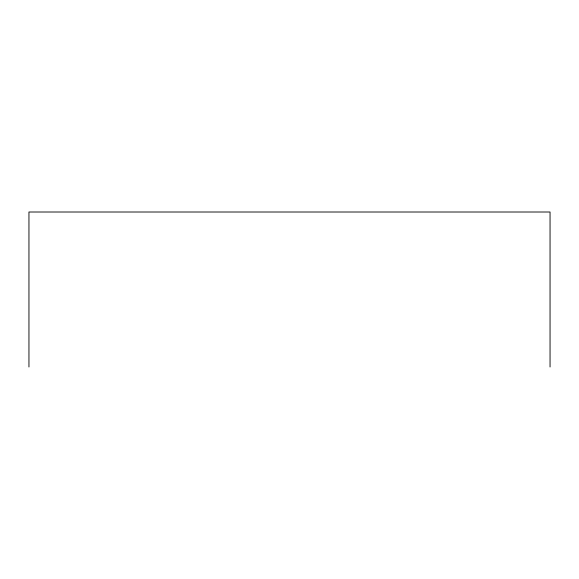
<?xml version="1.0" encoding="UTF-8"?>
<svg xmlns="http://www.w3.org/2000/svg" width="579" height="579" viewBox="0 0 579 579"><rect width="100%" height="100%" fill="white"/><g stroke="black" fill="none" stroke-linecap="round" stroke-linejoin="round"><path stroke-width="0.87" d="M550.05 366.992L550.05 212.008L28.95 212.008L28.95 366.992"/></g></svg>
